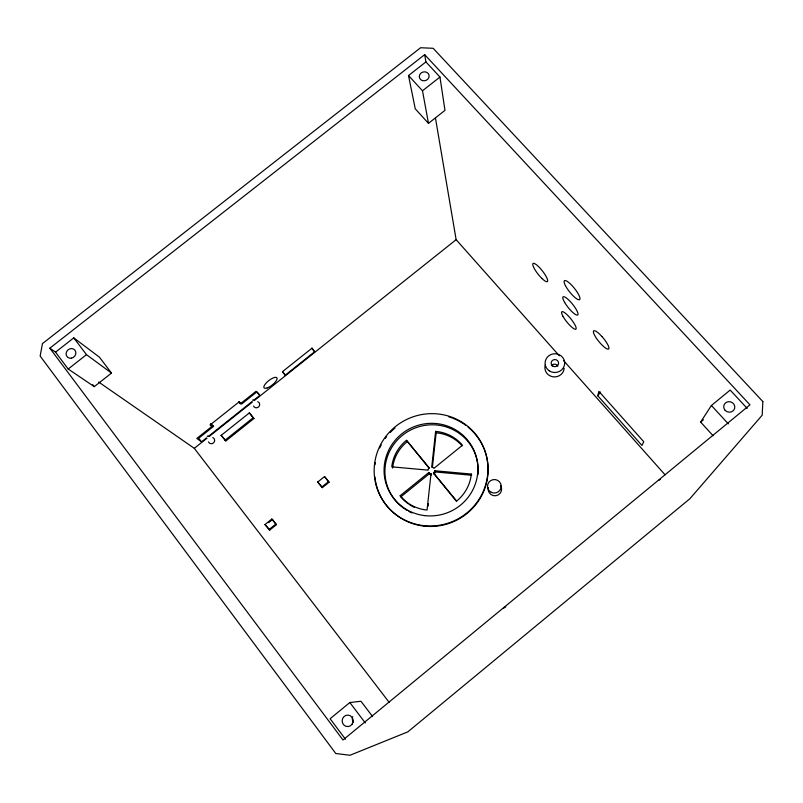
<?xml version="1.0" encoding="UTF-8"?>
<svg xmlns="http://www.w3.org/2000/svg" width="803" height="803" viewBox="0 0 803 803"><rect width="100%" height="100%" fill="white"/><g stroke="black" fill="none" stroke-linecap="round" stroke-linejoin="round"><path stroke-width="1.2" d="M431.01 473.7L427.055 510.056A40.16 39.357 -25.3 0 1 400.145 495.742L428.782 472.525A3.322 3.262 -25.3 0 0 431.01 473.7L431.582 474.884A3.312 3.242 -25.3 0 1 429.364 473.73L428.782 472.525M435.617 431.382L431.723 467.175A3.322 3.262 -25.3 0 1 433.941 468.34L462.458 445.233A40.16 39.357 -25.3 0 0 435.617 431.382L436.159 432.807L432.415 467.175M428.19 506.061L428.461 503.571M597.813 395.809L598.857 391.332L643.735 441.71L641.978 445.464L597.813 395.809L600.423 392.045M713.124 435.778L700.617 422.057L711.418 405.475L730.178 390.067L747.161 408.376M372.612 716.577L360.969 701.26L349.837 702.525L330.113 718.735L345.471 739.242M700.617 422.057L703.408 419.768M400.145 495.742L400.898 496.816L429.364 473.73M265 524.53L271.805 519.049L272.548 519.511L276.483 524.61L269.698 530.08L265 524.53L269.698 530.08M317.737 482.041L324.492 476.601L325.085 477.193L329.079 482.212L322.344 487.642L317.737 482.041L322.344 487.642M268.664 522.633L272.548 519.511M268.945 529.649L275.75 524.158L276.483 524.61M321.742 487.09L328.507 481.639L329.079 482.212M210.456 424.606L211.892 426.453L196.835 438.448L201.523 441.871L206.391 437.996M208.338 436.441L252.092 401.57M254.039 400.024L259.871 395.377L257.723 392.677M285.256 375.152L314.605 351.764L312.156 348.05L282.475 371.679L285.256 375.152L282.475 371.679M98.679 382.037L194.306 448.325L207.054 438.167M209.021 436.601L252.172 402.223M254.129 400.657L456.134 239.675L435.457 118.011M221.176 435.377L249.331 412.923L250.124 413.675L253.939 418.514L225.844 440.937L221.176 435.377L225.844 440.937M224.981 440.265L253.166 417.771L253.939 418.514M211.892 426.453L210.065 424.998L238.712 402.183L240.378 403.768L256.027 391.312L259.871 395.377M210.777 423.713L213.538 426.393L198.712 438.207L201.523 441.871M257.01 391.774L241.593 404.05L239.133 401.691M55.548 352.146L68.195 369.029L94.272 386.644L111.497 373.074L99.391 357.134L73.766 337.872L55.548 352.146L49.836 348.191L424.677 54.644L749.962 404.832L342.991 740.005L49.836 348.191M425.921 61.921L408.516 75.552L415.251 108.817L428.481 123.351L444.982 110.352L439.954 77.058L425.921 61.921L424.677 54.644M68.195 369.029L86.483 354.665L111.497 373.074M428.481 123.351L422.488 90.779L439.954 77.058M252.574 400.225L253.286 399.784M207.234 436.34L207.957 435.909M434.664 470.739L471.321 474.071L471.662 475.256L435.216 471.943L434.664 470.739A3.322 3.262 -25.3 0 1 433.449 472.957L456.305 501.132M210.838 424.215L213.538 426.393M408.516 75.552L422.488 90.779M711.418 405.475L728.331 423.884M456.134 239.675L559.3 355.789M563.465 360.477L664.964 474.714M406.469 440.315L429.284 467.918A3.322 3.262 -25.3 0 0 428.069 470.136L391.754 466.834A40.16 39.357 -25.3 0 1 406.469 440.315L429.083 468.199M433.449 472.957L456.676 501.062A40.16 39.357 -25.3 0 0 471.321 474.071M311.694 348.231L314.605 351.764M324.492 476.601L328.507 481.639M249.331 412.923L253.166 417.771M238.933 401.942L240.378 403.768M271.805 519.049L275.75 524.158M194.306 448.325L389.224 702.424M73.766 337.872L86.483 354.665M349.837 702.525L365.285 722.931M92.757 384.647L94.272 386.644M353.43 722.118A5.44 5.22 -84.6 0 1 352.698 716.738M468.139 427.196A56.953 55.819 -25.3 0 1 459.597 518.597A56.953 55.819 -25.3 0 1 375.483 481.087M375.302 480.003A56.953 55.819 -25.3 0 1 374.881 476.751M375.001 464.736A56.953 55.819 -25.3 0 1 375.302 462.568M379.759 447.913A56.953 55.819 -25.3 0 1 381.224 444.962M385.289 438.428A56.953 55.819 -25.3 0 1 386.614 436.661M390.218 432.486A56.953 55.819 -25.3 0 1 395.036 427.949M448.947 416.898A56.953 55.819 -25.3 0 1 452.069 417.951M453.093 418.343A56.953 55.819 -25.3 0 1 457.108 420.11M458.091 420.601A56.953 55.819 -25.3 0 1 462.839 423.332M463.753 423.934A56.953 55.819 -25.3 0 1 465.549 425.188M404.029 508.44A46.815 45.881 -25.3 0 1 412.521 429.103A46.815 45.881 -25.3 0 1 477.976 474.673M411.959 512.926A46.815 45.881 -25.3 0 1 408.878 511.431M406.89 510.306A46.815 45.881 -25.3 0 1 404.973 509.082M414.328 507.366A39.929 39.146 -25.3 0 1 409.309 504.505M408.376 503.852A39.929 39.146 -25.3 0 1 400.898 496.816M392.547 468.059A39.929 39.146 -25.3 0 1 407.171 441.68M436.159 432.807A39.929 39.146 -25.3 0 1 462.106 445.725M435.216 471.943A3.312 3.242 -25.3 0 1 434.001 474.151M212.745 437.565A3.272 3.082 -45.1 0 1 213.678 442.704A3.272 3.082 -45.1 0 1 208.519 441.891M257.743 401.701A3.252 3.071 -39.7 0 1 258.727 406.78A3.252 3.071 -39.7 0 1 253.547 405.987M564.168 368.416A9.666 9.255 -1.3 0 1 552.484 376.717A9.666 9.255 -1.3 0 1 545.448 364.552M658.902 480.324A10.309 9.877 22.1 0 1 660.357 479.371M503.551 608.283A10.329 10.178 61.1 0 1 505.8 606.877M500.6 485.574A6.755 6.655 -3.3 0 1 496.033 495.692A6.755 6.655 -3.3 0 1 488.314 487.662M551.52 365.666A3.664 3.513 -1.3 0 1 557.844 366.158M762.85 401.57L762.188 415.201L689.887 498.723L407.854 731.854L349.998 755.262L335.784 753.505L40.15 356.07L42.449 343.614L420.591 47.738L433.158 48.3L762.85 401.57M601.848 336.427L599.791 334.309A11.774 2.8 50.5 0 0 593.397 331.348A11.774 2.8 50.5 0 0 598.466 341.054L600.433 343.373A11.774 2.8 50.5 0 0 608.915 348.502A11.774 2.8 50.5 0 0 601.848 336.427M542.035 278.571L540.118 276.593A11.553 2.7 51.7 0 1 532.75 264.267A11.553 2.7 51.7 0 1 540.299 268.433L542.246 270.731A11.553 2.7 51.7 0 1 547.696 280.809A11.553 2.7 51.7 0 1 542.035 278.571M725.129 410.333A5.591 5.25 16.4 0 0 734.554 408.727A5.591 5.25 16.4 0 0 728.09 401.731A5.591 5.25 16.4 0 0 725.129 410.333M352.065 724.256A5.751 5.511 -83.6 0 0 348.341 715.122A5.751 5.511 -83.6 0 0 342.59 723.132A5.751 5.511 -83.6 0 0 352.065 724.256M71.397 358.188A5.109 4.627 -43.4 0 0 75 350.259A5.109 4.627 -43.4 0 0 66.569 351.784A5.109 4.627 -43.4 0 0 71.397 358.188M422.438 80.591A4.959 4.457 -16 0 0 429.073 75.372A4.959 4.457 -16 0 0 421.123 72.973A4.959 4.457 -16 0 0 422.438 80.591M423.813 525.654A57.123 55.969 -25.3 0 0 483.587 447.361A57.123 55.969 -25.3 0 0 385.821 436.461A57.123 55.969 -25.3 0 0 423.813 525.654M424.897 515.636A47.086 46.132 -25.3 0 0 474.302 451.206A47.086 46.132 -25.3 0 0 393.741 442.051A47.086 46.132 -25.3 0 0 424.897 515.636M267.188 387.929A8.181 2.79 -38.2 0 0 277.115 378.474A8.181 2.79 -38.2 0 0 267.068 382.077A8.181 2.79 -38.2 0 0 267.188 387.929M549.292 370.845A9.807 9.375 -1.5 0 0 564.65 363.879A9.807 9.375 -1.5 0 0 550.687 354.665A9.807 9.375 -1.5 0 0 549.292 370.845M552.745 366.038A3.724 3.553 -1.5 0 0 558.577 363.398A3.724 3.553 -1.5 0 0 553.277 359.905A3.724 3.553 -1.5 0 0 552.745 366.038M491.165 492.269A6.846 6.745 -3.9 0 0 501.202 486.016A6.846 6.745 -3.9 0 0 490.703 480.595A6.846 6.745 -3.9 0 0 491.165 492.269M565.432 285.627A12.145 2.991 51.2 0 0 579.174 299.79A12.145 2.991 51.2 0 0 571.515 285.025A12.145 2.991 51.2 0 0 565.432 285.627M564.69 302.53A11.654 2.75 51.1 0 0 577.628 315.037A11.654 2.75 51.1 0 0 568.885 300.151A11.654 2.75 51.1 0 0 564.69 302.53M562.823 316.051A11.202 2.55 51 0 0 575.48 329.29A11.202 2.55 51 0 0 568.363 315.991A11.202 2.55 51 0 0 562.823 316.051"/></g></svg>
